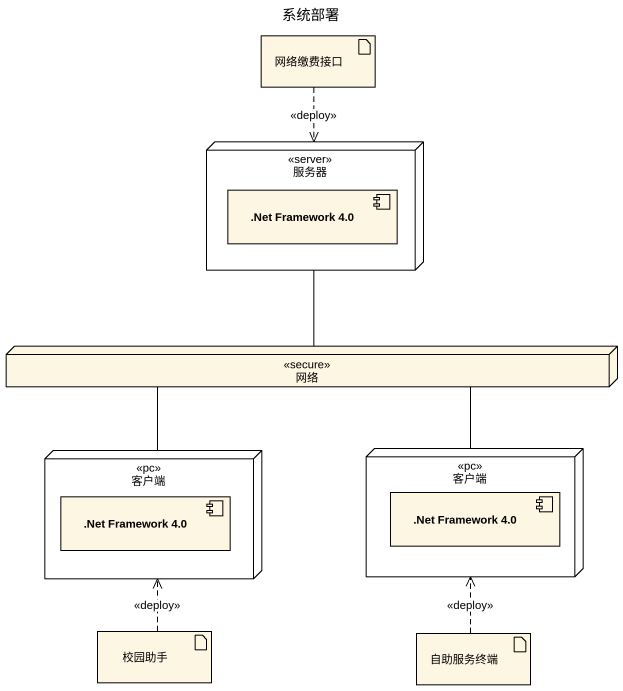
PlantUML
@startuml
title 系统部署
artifact 网络缴费接口
node 服务器 <<server>> {
  component ".Net Framework 4.0" as Net_Framework_4_0
}
node 网络 <<secure>>
node 客户端 <<pc>> {
  component ".Net Framework 4.0" as Net_Framework_4_0_2
}
node "客户端" as 客户端_2 <<pc>> {
  component ".Net Framework 4.0" as Net_Framework_4_0_3
}
artifact 校园助手
artifact 自助服务终端
网络缴费接口 ..> 服务器 : <<deploy>>
服务器 -- 网络
客户端 -up- 网络
客户端_2 -up- 网络
校园助手 .up.> 客户端 : <<deploy>>
自助服务终端 .up.> 客户端_2 : <<deploy>>
@enduml
